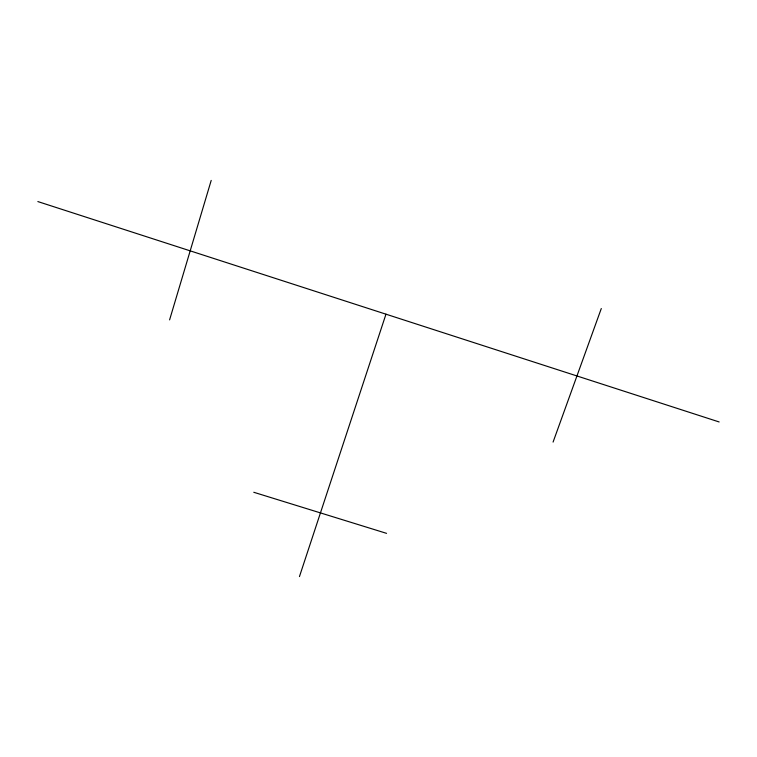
<?xml version="1.0" encoding="UTF-8"?>
<svg xmlns="http://www.w3.org/2000/svg" width="757" height="757" viewBox="0 0 757 757"><rect width="100%" height="100%" fill="white"/><g stroke="black" fill="none" stroke-linecap="round" stroke-linejoin="round"><path stroke-width="1.14" d="M169.596 319.88L211.203 180.412M299.45 576.588L385.975 314.183M553.074 442.088L601.295 308.525M253.775 492.277L386.562 533.354M37.85 201.57L719.15 421.961"/></g></svg>
